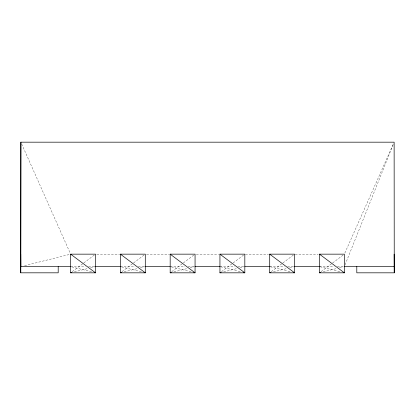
<?xml version="1.0" encoding="UTF-8"?>
<svg xmlns="http://www.w3.org/2000/svg" width="415" height="415" viewBox="0 0 415 415"><rect width="100%" height="100%" fill="white"/><g stroke="black" fill="none" stroke-linecap="round" stroke-linejoin="round"><path stroke-width="0.31" stroke-dasharray="2.08 1.56" d="M345.078 264.796L393.166 144.586M344.886 252.974L393.337 143.958M72.194 271.654L95.004 254.545M121.963 271.654L144.773 254.545M171.732 271.654L194.542 254.545M221.496 271.654L243.787 254.935M271.265 271.654L293.555 254.935M321.028 271.654L343.324 254.935M24.61 265.667L70.021 254.312M74.373 271.887L88.058 268.464M90.548 267.841L94.9 266.752M124.142 271.887L137.827 268.464M140.317 267.841L144.669 266.752M173.906 271.887L187.596 268.464M190.08 267.841L194.438 266.752M223.675 271.887L237.359 268.464M239.849 267.841L243.579 266.907M273.444 271.887L287.128 268.464M289.613 267.841L293.348 266.907M323.207 271.887L336.892 268.464M339.382 267.841L343.117 266.907M96.799 254.156L119.769 254.156M146.568 254.156L169.538 254.156M196.337 254.156L218.663 254.156M245.462 254.156L268.432 254.156M295.231 254.156L318.201 254.156M70.643 266.596L85.314 266.596M88.504 266.596L95.523 266.596M120.407 266.596L135.083 266.596M138.273 266.596L145.292 266.596M170.176 266.596L184.851 266.596M188.042 266.596L195.06 266.596M219.94 266.596L234.615 266.596M237.805 266.596L244.824 266.596M269.709 266.596L284.384 266.596M287.574 266.596L293.317 266.596M319.477 266.596L334.148 266.596M337.338 266.596L344.357 266.596M320.1 266.752L340.627 271.887M270.331 266.752L290.858 271.887M220.562 266.752L241.094 271.887M171.421 266.907L191.325 271.887M121.652 266.907L141.556 271.887M71.883 266.907L91.793 271.887M21.663 143.958L70.114 252.974"/><path stroke-width="0.62" d="M58.199 266.596L58.199 272.821L20.75 272.821L20.875 142.179L394.126 142.179L394.25 272.821L356.801 272.821L356.801 266.596M20.75 272.821L20.875 142.179M70.643 272.821L95.523 272.821L95.523 254.156L70.643 254.156L70.643 272.821L71.883 272.51M120.407 272.821L145.292 272.821L145.292 254.156L120.407 254.156L120.407 272.821L121.652 272.51M170.176 272.821L195.06 272.821L195.06 254.156L170.176 254.156L170.176 272.821L171.421 272.51M219.94 272.821L244.824 272.821L244.824 254.156L219.94 254.156L219.94 272.821L221.185 272.51M269.709 272.821L294.593 272.821L294.593 254.156L269.709 254.156L269.709 272.821L270.954 272.51M319.477 272.821L344.357 272.821L344.357 254.156L319.477 254.156L319.477 272.821L320.717 272.51M70.643 266.596L20.875 266.596L20.75 254.156M95.523 266.596L120.407 266.596M145.292 266.596L170.176 266.596M195.06 266.596L219.94 266.596M244.824 266.596L269.709 266.596M294.593 266.596L319.477 266.596M344.357 266.596L394.126 266.596M343.117 272.51L344.357 272.821L319.477 254.156M293.348 272.51L294.593 272.821L269.709 254.156M243.579 272.51L244.824 272.821L219.94 254.156M193.815 272.51L195.06 272.821L170.176 254.156M144.047 272.51L145.292 272.821L120.407 254.156M94.283 272.51L95.523 272.821L70.643 254.156M394.126 254.156L394.25 272.821"/></g></svg>
